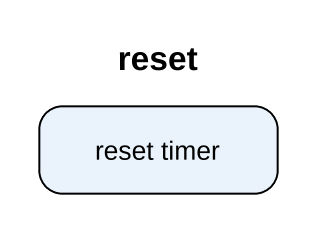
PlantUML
@startuml
title reset
hide empty description
state "reset timer" as reset_timer
@enduml
